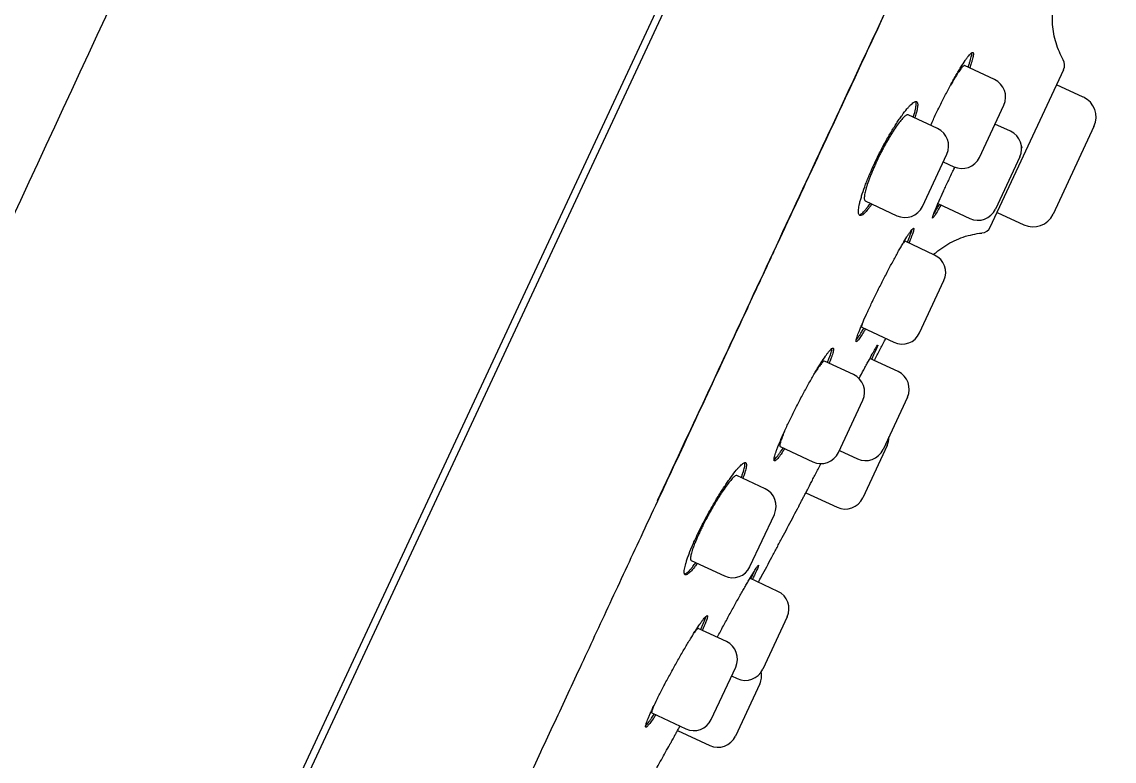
# Model space of a CAD drawing. Header units: millimetres. Extents: x 976 to 9349, y -1578 to 2211.
# Drawn here: x 6022.836 to 6026.015, y 652.774 to 654.926 of the extents above; entities that cross this region are included whole.
import ezdxf

# ---------------------------------------------------------------- set-up
doc = ezdxf.new("R2010")
doc.units = ezdxf.units.MM
doc.layers.add('Wbudowane', color=175, linetype='Continuous')

# ---------------------------------------------------------------- blocks, each defined once
blk = doc.blocks.new('Z$W@#14502')
for p, q in [((10.0425, 133.3138), (13.9443, 141.6812)), ((12.335, 138.28), (11.0052, 135.4282)), ((12.8718, 137.1191), (12.7847, 137.1597)), ((12.8591, 136.6896), (13.0731, 137.1486)), ((13.1303, 137.0678), (13.0524, 137.1041)), ((12.8279, 136.8925), (12.8989, 137.0447)), ((12.706, 136.9765), (12.6205, 137.0164)), ((12.9185, 136.9685), (12.8732, 136.9896)), ((13.1613, 136.9827), (13.0421, 136.7272)), ((12.6621, 136.7499), (12.7331, 136.9021)), ((12.7226, 136.8797), (12.7534, 136.8654)), ((12.9456, 136.8941), (12.8746, 136.7418)), ((12.4954, 136.7658), (12.5877, 136.7228)), ((12.7071, 136.7581), (12.8002, 136.7147)), ((12.8791, 136.7325), (12.957, 136.6962)), ((12.6975, 136.6081), (12.6116, 136.6482)), ((12.6536, 136.3815), (12.7246, 136.5337)), ((12.4852, 136.3982), (12.5792, 136.3544)), ((12.5912, 136.269), (12.509, 136.3073)), ((12.4614, 136.2603), (12.3767, 136.2998)), ((12.4175, 136.0336), (12.4885, 136.1859)), ((12.6183, 136.1945), (12.5473, 136.0423)), ((12.5592, 136.0536), (12.4882, 135.9014)), ((12.2476, 136.0511), (12.343, 136.0066)), ((12.4203, 136.0397), (12.4729, 136.0152)), ((12.2038, 135.928), (12.1217, 135.9663)), ((12.3227, 135.9167), (12.4138, 135.8743)), ((12.1599, 135.7014), (12.2309, 135.8536)), ((11.9888, 135.7194), (12.0855, 135.6743)), ((12.2412, 135.6295), (12.1598, 135.6675)), ((12.2682, 135.5551), (12.1972, 135.4028)), ((12.0913, 135.4833), (12.0095, 135.5214)), ((11.0052, 135.4282), (10.2374, 133.7818)), ((12.0474, 135.2566), (12.1184, 135.4089)), ((12.1065, 135.3834), (12.1228, 135.3758)), ((12.1885, 135.3603), (12.1175, 135.2081)), ((11.8742, 135.2756), (11.973, 135.2295)), ((11.9493, 135.2247), (12.043, 135.181))]:
    blk.add_line(p, q)
for centre, radius, start, end in [((991.4567, -317.7435), 1081.5571, 155.0912745, 155.1908752), ((13.0459, 137.1613), 0.03, 335, 29.2107), ((12.8481, 137.0684), 0.056, 335, 65), ((13.1033, 137.0098), 0.064, 335, 65), ((12.6823, 136.9258), 0.056, 335, 65), ((12.8948, 136.9177), 0.056, 335, 65), ((12.7771, 136.9161), 0.056, 245, 335), ((12.6113, 136.7735), 0.056, 245, 335), ((12.8238, 136.7655), 0.056, 245, 335), ((12.9841, 136.7542), 0.064, 245, 335), ((12.8319, 136.7023), 0.03, 276.0645, 334.9944), ((12.6738, 136.5574), 0.056, 335, 65), ((12.6028, 136.4051), 0.056, 245, 335), ((12.4377, 136.2096), 0.056, 335, 65), ((12.5675, 136.2182), 0.056, 335, 65), ((12.5084, 136.0773), 0.056, 335, 1.7655), ((12.3667, 136.0573), 0.056, 245, 335), ((12.4965, 136.066), 0.056, 245, 335), ((12.1802, 135.8773), 0.056, 335, 65), ((12.4374, 135.925), 0.056, 245, 335), ((12.1092, 135.725), 0.056, 245, 335), ((12.2175, 135.5788), 0.056, 335, 65), ((12.0676, 135.4325), 0.056, 335, 65), ((12.1465, 135.4265), 0.056, 245, 335), ((12.1377, 135.384), 0.056, 335, 11.1188), ((11.9966, 135.2803), 0.056, 245, 335), ((12.0667, 135.2318), 0.056, 245, 335)]:
    blk.add_arc(centre, radius, start, end)
for points, knots in [([(10.7566, 133.4578), (10.7566, 133.4578), (10.7566, 133.4579), (10.7568, 133.4583), (10.7577, 133.4602), (10.7611, 133.4676), (10.7699, 133.4865), (10.784, 133.5166), (10.8027, 133.5568), (10.8248, 133.6041), (10.8491, 133.6562), (10.8755, 133.713), (10.9054, 133.777), (10.9388, 133.8486), (10.9742, 133.9244), (11.0048, 133.9902), (11.0272, 134.0381), (11.0394, 134.0642), (11.0479, 134.0824), (11.057, 134.1021), (11.0712, 134.1325), (11.0931, 134.1795), (11.1193, 134.2357), (11.1472, 134.2954), (11.1761, 134.3575), (11.2113, 134.4329), (11.2559, 134.5287), (11.3094, 134.6436), (11.3712, 134.7762), (11.4374, 134.9182), (11.5095, 135.0728), (11.5852, 135.2353), (11.6673, 135.4115), (11.7529, 135.5952), (11.8448, 135.7925), (11.9443, 136.0059), (12.03, 136.1898), (12.1, 136.3401), (12.1409, 136.4279), (12.1728, 136.4961), (12.1926, 136.5386), (12.2117, 136.5796), (12.2329, 136.6253), (12.2656, 136.6954), (12.3165, 136.8044), (12.4069, 136.9984), (12.5296, 137.2617), (12.6759, 137.5755), (12.8277, 137.9014), (12.9839, 138.2365), (13.138, 138.567), (13.2614, 138.8318), (13.3423, 139.0055), (13.3859, 139.0988), (13.4125, 139.1559), (13.4373, 139.2093), (13.4644, 139.2673), (13.512, 139.3694), (13.578, 139.511), (13.6717, 139.7121), (13.7729, 139.9292), (13.8799, 140.1587), (13.979, 140.3714), (14.0693, 140.5651), (14.1466, 140.731), (14.2008, 140.8472), (14.2359, 140.9227), (14.2595, 140.9732), (14.2843, 141.0265), (14.3153, 141.0928), (14.3346, 141.1343), (14.347, 141.161)], [0, 0, 0, 0, 0.003912, 0.008059, 0.017229, 0.04406, 0.073233, 0.102451, 0.13115, 0.157102, 0.179165, 0.199447, 0.219812, 0.239559, 0.257449, 0.273451, 0.280966, 0.285329, 0.288107, 0.290934, 0.295923, 0.304046, 0.314681, 0.322748, 0.331116, 0.341654, 0.354001, 0.36887, 0.384512, 0.400799, 0.41665, 0.434494, 0.451638, 0.470275, 0.489167, 0.509363, 0.531857, 0.54161, 0.55199, 0.556657, 0.560857, 0.563959, 0.568187, 0.573697, 0.58366, 0.598755, 0.627971, 0.657092, 0.686051, 0.718511, 0.750155, 0.777919, 0.792223, 0.798583, 0.804, 0.808176, 0.813518, 0.820242, 0.836801, 0.853293, 0.877005, 0.898457, 0.919114, 0.938823, 0.955679, 0.969161, 0.974587, 0.979357, 0.984977, 0.991938, 1, 1, 1, 1]), ([(11.8911, 135.8936), (11.937, 135.9921), (11.9842, 136.0932), (12.0806, 136.3), (12.1299, 136.4058), (12.2303, 136.6212), (12.2814, 136.7309), (12.3851, 136.9534), (12.4377, 137.0662), (12.597, 137.4079), (12.7053, 137.6403), (12.8683, 137.9901), (12.9227, 138.1069), (13.0313, 138.3399), (13.0855, 138.4562), (13.1393, 138.5718)], [0, 0, 0, 0, 0.125, 0.125, 0.25, 0.25, 0.375, 0.375, 0.5, 0.5, 0.75, 0.75, 0.875, 0.875, 1, 1, 1, 1]), ([(13.0721, 137.1759), (13.0674, 137.1843), (13.0602, 137.1992), (13.0504, 137.2255), (13.0442, 137.2517), (13.0405, 137.2787), (13.04, 137.3044), (13.0418, 137.3276), (13.0449, 137.3465), (13.0483, 137.3608), (13.0513, 137.3711), (13.0538, 137.3784), (13.0556, 137.3835), (13.0566, 137.386), (13.0568, 137.3865), (13.0568, 137.3865)], [0, 0, 0, 0, 0.100129, 0.205259, 0.309777, 0.413135, 0.513568, 0.605688, 0.681171, 0.739331, 0.787131, 0.832256, 0.881702, 0.942356, 1, 1, 1, 1]), ([(12.7113, 137.0395), (12.7167, 137.0505), (12.7221, 137.0612), (12.7303, 137.077), (12.733, 137.0822), (12.7384, 137.0925), (12.7412, 137.0976), (12.7492, 137.1124), (12.7544, 137.1218), (12.7619, 137.1349), (12.7644, 137.1391), (12.7692, 137.1473), (12.7716, 137.1511), (12.7783, 137.1621), (12.7825, 137.1685), (12.7883, 137.177), (12.7901, 137.1796), (12.7936, 137.1843), (12.7968, 137.1885), (12.7996, 137.1917), (12.8021, 137.1944), (12.8033, 137.1955), (12.8064, 137.198), (12.8079, 137.1985), (12.8095, 137.1979), (12.8098, 137.1974), (12.8103, 137.1958), (12.8105, 137.1948), (12.8104, 137.191), (12.8098, 137.1874), (12.8082, 137.1805), (12.8075, 137.178), (12.8059, 137.1724), (12.805, 137.1695), (12.8025, 137.1622), (12.801, 137.1577), (12.7992, 137.153)], [0, 0, 0, 0, 0.085906, 0.085906, 0.128859, 0.128859, 0.171812, 0.171812, 0.257718, 0.257718, 0.300671, 0.300671, 0.343623, 0.343623, 0.429529, 0.429529, 0.472482, 0.472482, 0.515435, 0.558388, 0.558388, 0.601341, 0.601341, 0.687247, 0.687247, 0.7302, 0.7302, 0.773153, 0.773153, 0.859059, 0.859059, 0.902012, 0.902012, 0.944965, 0.944965, 1, 1, 1, 1]), ([(12.7947, 137.1551), (12.7951, 137.1561), (12.7954, 137.157), (12.7971, 137.1617), (12.7983, 137.1651), (12.8015, 137.1747), (12.8031, 137.1802), (12.8047, 137.1871), (12.8052, 137.1892), (12.8057, 137.1928), (12.8059, 137.1943), (12.8059, 137.1963), (12.8059, 137.1969), (12.8058, 137.1974)], [0, 0, 0, 0, 0.045585, 0.045585, 0.218727, 0.218727, 0.56501, 0.56501, 0.738151, 0.738151, 0.911293, 0.911293, 1, 1, 1, 1]), ([(12.7847, 137.1597), (12.7847, 137.1597), (12.7847, 137.1597), (12.7843, 137.1599), (12.7838, 137.1599), (12.7827, 137.1594), (12.782, 137.159), (12.7796, 137.1571), (12.7777, 137.1551), (12.7743, 137.1509), (12.7731, 137.1493), (12.7705, 137.1458), (12.7691, 137.1438), (12.7648, 137.1375), (12.7616, 137.1326), (12.7547, 137.1214), (12.7511, 137.1153), (12.7461, 137.1066), (12.7449, 137.1044), (12.7437, 137.1022)], [0, 0, 0, 0, 0.000542, 0.000542, 0.094522, 0.094522, 0.188501, 0.188501, 0.376459, 0.376459, 0.470438, 0.470438, 0.564417, 0.564417, 0.752375, 0.752375, 0.940334, 0.940334, 1, 1, 1, 1]), ([(12.5354, 136.9016), (12.5409, 136.9126), (12.5465, 136.9233), (12.5551, 136.9389), (12.558, 136.9441), (12.5638, 136.9543), (12.5667, 136.9593), (12.5753, 136.9738), (12.581, 136.9829), (12.5893, 136.9956), (12.592, 136.9997), (12.5974, 137.0076), (12.6, 137.0113), (12.6076, 137.0218), (12.6124, 137.028), (12.6191, 137.036), (12.6213, 137.0384), (12.6253, 137.0428), (12.6291, 137.0467), (12.6325, 137.0496), (12.6357, 137.052), (12.6371, 137.053), (12.6411, 137.0551), (12.6432, 137.0554), (12.6456, 137.0544), (12.6463, 137.0538), (12.6473, 137.052), (12.6477, 137.0509), (12.6484, 137.0467), (12.6483, 137.043), (12.6473, 137.0359), (12.6468, 137.0333), (12.6456, 137.0276), (12.6449, 137.0245), (12.6428, 137.017), (12.6415, 137.0124), (12.6399, 137.0074)], [0, 0, 0, 0, 0.085809, 0.085809, 0.128713, 0.128713, 0.171617, 0.171617, 0.257426, 0.257426, 0.30033, 0.30033, 0.343234, 0.343234, 0.429043, 0.429043, 0.471947, 0.471947, 0.514851, 0.557756, 0.557756, 0.60066, 0.60066, 0.686468, 0.686468, 0.729373, 0.729373, 0.772277, 0.772277, 0.858086, 0.858086, 0.90099, 0.90099, 0.943894, 0.943894, 1, 1, 1, 1]), ([(12.6353, 137.0095), (12.6357, 137.0106), (12.636, 137.0117), (12.6375, 137.0165), (12.6385, 137.02), (12.6412, 137.0298), (12.6424, 137.0355), (12.6434, 137.0426), (12.6436, 137.0448), (12.6437, 137.0486), (12.6436, 137.0502), (12.6432, 137.053), (12.6428, 137.0541), (12.6423, 137.055)], [0, 0, 0, 0, 0.0460549, 0.0460549, 0.2046695, 0.2046695, 0.5218985, 0.5218985, 0.680513, 0.680513, 0.8391276, 0.8391276, 1, 1, 1, 1]), ([(12.686, 136.9859), (12.6867, 136.9874), (12.6875, 136.989), (12.6906, 136.9959), (12.6931, 137.0013), (12.7007, 137.0176), (12.7059, 137.0285), (12.7113, 137.0395)], [0, 0, 0, 0, 0.0913672, 0.0913672, 0.3942448, 0.3942448, 1, 1, 1, 1]), ([(12.6205, 137.0164), (12.6205, 137.0164), (12.6204, 137.0164), (12.6198, 137.0167), (12.6191, 137.0168), (12.6175, 137.0165), (12.6166, 137.0162), (12.6136, 137.0146), (12.6113, 137.0128), (12.6072, 137.0089), (12.6057, 137.0074), (12.6027, 137.0041), (12.6011, 137.0023), (12.5961, 136.9962), (12.5926, 136.9915), (12.5849, 136.9808), (12.5809, 136.9749), (12.5747, 136.9652), (12.5726, 136.9619), (12.5683, 136.955), (12.5661, 136.9513), (12.5596, 136.9403), (12.5553, 136.9327), (12.5489, 136.9208), (12.5467, 136.9168), (12.5424, 136.9086), (12.5403, 136.9045), (12.5342, 136.8922), (12.5302, 136.8839), (12.5245, 136.8716), (12.5227, 136.8674), (12.5191, 136.8594), (12.5157, 136.8514), (12.5126, 136.8437), (12.5096, 136.8362), (12.5082, 136.8324), (12.5042, 136.8216), (12.5019, 136.8149), (12.499, 136.8056), (12.4981, 136.8026), (12.4965, 136.7969), (12.4958, 136.7942), (12.4941, 136.7866), (12.4933, 136.7823), (12.4927, 136.7768), (12.4926, 136.7751), (12.4927, 136.7722), (12.4928, 136.7709), (12.4934, 136.7677), (12.4942, 136.7663), (12.4954, 136.7658)], [0, 0, 0, 0, 0.000742, 0.000742, 0.031971, 0.031971, 0.0632, 0.0632, 0.125658, 0.125658, 0.156887, 0.156887, 0.188116, 0.188116, 0.250574, 0.250574, 0.313032, 0.313032, 0.344261, 0.344261, 0.37549, 0.37549, 0.437948, 0.437948, 0.469177, 0.469177, 0.500406, 0.500406, 0.562864, 0.562864, 0.594093, 0.594093, 0.625322, 0.656551, 0.656551, 0.68778, 0.68778, 0.750238, 0.750238, 0.781467, 0.781467, 0.812696, 0.812696, 0.875153, 0.875153, 0.906382, 0.906382, 0.937611, 0.937611, 1, 1, 1, 1]), ([(12.5151, 136.7566), (12.5145, 136.7557), (12.5138, 136.7549), (12.5109, 136.7508), (12.5087, 136.7479), (12.5024, 136.7398), (12.4986, 136.7353), (12.4934, 136.7301), (12.4917, 136.7286), (12.4887, 136.7261), (12.4873, 136.7252), (12.4834, 136.7231), (12.4813, 136.7227), (12.4789, 136.7238), (12.4782, 136.7245), (12.4771, 136.7263), (12.4762, 136.7286), (12.4759, 136.7319), (12.4758, 136.7358), (12.4759, 136.738), (12.4766, 136.7453), (12.4775, 136.751), (12.4798, 136.761), (12.4806, 136.7646), (12.4827, 136.7721), (12.4838, 136.7761), (12.4876, 136.7884), (12.4905, 136.7973), (12.4957, 136.8116), (12.4976, 136.8165), (12.5015, 136.8265), (12.5035, 136.8316), (12.5099, 136.8471), (12.5146, 136.8578), (12.5246, 136.8797), (12.5299, 136.8906), (12.5354, 136.9016)], [0, 0, 0, 0, 0.011449, 0.011449, 0.054429, 0.054429, 0.14039, 0.14039, 0.183371, 0.183371, 0.226351, 0.226351, 0.312312, 0.312312, 0.355293, 0.355293, 0.398273, 0.441254, 0.441254, 0.484234, 0.484234, 0.570195, 0.570195, 0.613176, 0.613176, 0.656156, 0.656156, 0.742117, 0.742117, 0.785098, 0.785098, 0.828078, 0.828078, 0.914039, 0.914039, 1, 1, 1, 1]), ([(12.7159, 136.754), (12.7154, 136.7532), (12.715, 136.7523), (12.7126, 136.7481), (12.7108, 136.7449), (12.7058, 136.7361), (12.7029, 136.7312), (12.6992, 136.7252), (12.6981, 136.7235), (12.6961, 136.7205), (12.6952, 136.7193), (12.693, 136.7164), (12.692, 136.7155), (12.6914, 136.7158), (12.6913, 136.7162), (12.6913, 136.7174), (12.6917, 136.7192), (12.6925, 136.722), (12.6937, 136.7253), (12.6944, 136.7273), (12.6968, 136.7338), (12.699, 136.7391), (12.7029, 136.7483), (12.7043, 136.7517), (12.7073, 136.7588), (12.709, 136.7625), (12.7142, 136.7742), (12.718, 136.7827), (12.7244, 136.7964), (12.7266, 136.8012), (12.7311, 136.8109), (12.7357, 136.8208), (12.7406, 136.831), (12.7456, 136.8415), (12.7482, 136.8468), (12.7527, 136.8561), (12.7546, 136.8601), (12.7565, 136.864)], [0, 0, 0, 0, 0.011136, 0.011136, 0.05664, 0.05664, 0.147648, 0.147648, 0.193152, 0.193152, 0.238656, 0.238656, 0.329664, 0.329664, 0.375169, 0.375169, 0.420673, 0.466177, 0.466177, 0.511681, 0.511681, 0.602689, 0.602689, 0.648193, 0.648193, 0.693697, 0.693697, 0.784705, 0.784705, 0.830209, 0.830209, 0.875713, 0.921217, 0.921217, 0.966721, 0.966721, 1, 1, 1, 1]), ([(12.4777, 136.7252), (12.4778, 136.7252), (12.4779, 136.7252), (12.479, 136.7254), (12.4802, 136.7259), (12.4841, 136.7279), (12.4871, 136.7304), (12.4922, 136.7356), (12.4941, 136.7376), (12.4979, 136.7421), (12.5, 136.7446), (12.5047, 136.7507), (12.5076, 136.7545), (12.5105, 136.7587)], [0, 0, 0, 0, 0.0129, 0.0129, 0.1700292, 0.1700292, 0.4842877, 0.4842877, 0.6414169, 0.6414169, 0.7985461, 0.7985461, 1, 1, 1, 1]), ([(12.6941, 136.7264), (12.6946, 136.7273), (12.6952, 136.7282), (12.6971, 136.7312), (12.6984, 136.7335), (12.7014, 136.7384), (12.7029, 136.7411), (12.7067, 136.7477), (12.7089, 136.7518), (12.7114, 136.7561)], [0, 0, 0, 0, 0.134007, 0.134007, 0.399413, 0.399413, 0.66482, 0.66482, 1, 1, 1, 1]), ([(12.5426, 136.5259), (12.5482, 136.5368), (12.5537, 136.5475), (12.5619, 136.5632), (12.5646, 136.5684), (12.5701, 136.5787), (12.5728, 136.5838), (12.5807, 136.5986), (12.5859, 136.608), (12.5932, 136.6212), (12.5956, 136.6254), (12.6003, 136.6336), (12.6026, 136.6375), (12.6091, 136.6486), (12.613, 136.6552), (12.6184, 136.6639), (12.6202, 136.6666), (12.6233, 136.6714), (12.6262, 136.6757), (12.6287, 136.6791), (12.6309, 136.6819), (12.6319, 136.6831), (12.6345, 136.6858), (12.6357, 136.6866), (12.6367, 136.6861), (12.6369, 136.6857), (12.637, 136.6844), (12.637, 136.6834), (12.6363, 136.6798), (12.6354, 136.6764), (12.6332, 136.6698), (12.6323, 136.6674), (12.6303, 136.662), (12.6291, 136.6591), (12.6263, 136.652), (12.6246, 136.6477), (12.6226, 136.6431)], [0, 0, 0, 0, 0.085934, 0.085934, 0.128901, 0.128901, 0.171868, 0.171868, 0.257802, 0.257802, 0.300769, 0.300769, 0.343736, 0.343736, 0.429671, 0.429671, 0.472638, 0.472638, 0.515605, 0.558572, 0.558572, 0.601539, 0.601539, 0.687473, 0.687473, 0.73044, 0.73044, 0.773407, 0.773407, 0.859341, 0.859341, 0.902308, 0.902308, 0.945275, 0.945275, 1, 1, 1, 1]), ([(12.6181, 136.6452), (12.6184, 136.6461), (12.6188, 136.647), (12.6207, 136.6515), (12.6221, 136.6549), (12.6258, 136.6643), (12.6278, 136.6696), (12.6301, 136.6762), (12.6307, 136.6782), (12.6315, 136.6811), (12.6317, 136.6822), (12.6319, 136.6831)], [0, 0, 0, 0, 0.0517492, 0.0517492, 0.2546366, 0.2546366, 0.6604113, 0.6604113, 0.8632987, 0.8632987, 1, 1, 1, 1]), ([(12.6942, 136.6097), (12.6984, 136.6134), (12.7097, 136.6229), (12.7295, 136.6369), (12.7546, 136.6504), (12.7805, 136.661), (12.8084, 136.6686), (12.8252, 136.6714), (12.835, 136.6724)], [0, 0, 0, 0, 0.10717, 0.28523, 0.466029, 0.64695, 0.827467, 1, 1, 1, 1]), ([(12.6117, 136.6482), (12.6117, 136.6482), (12.6117, 136.6482), (12.6114, 136.6483), (12.6111, 136.6482), (12.6102, 136.6476), (12.6096, 136.6471), (12.6078, 136.6452), (12.6062, 136.6432), (12.6044, 136.6407)], [0, 0, 0, 0, 0.001265, 0.001265, 0.260827, 0.260827, 0.52039, 0.52039, 1, 1, 1, 1]), ([(12.4961, 136.3931), (12.4956, 136.3922), (12.4951, 136.3914), (12.4926, 136.3873), (12.4907, 136.3842), (12.4854, 136.3755), (12.4822, 136.3707), (12.4782, 136.3649), (12.4769, 136.3632), (12.4747, 136.3603), (12.4737, 136.3592), (12.4711, 136.3565), (12.4699, 136.3557), (12.4689, 136.3561), (12.4687, 136.3565), (12.4686, 136.3579), (12.4687, 136.3597), (12.4694, 136.3626), (12.4703, 136.366), (12.471, 136.368), (12.4732, 136.3746), (12.4751, 136.38), (12.4788, 136.3893), (12.4802, 136.3927), (12.4832, 136.3998), (12.4848, 136.4036), (12.4898, 136.4153), (12.4936, 136.4238), (12.4999, 136.4376), (12.5021, 136.4424), (12.5066, 136.4521), (12.5113, 136.462), (12.5162, 136.4722), (12.5212, 136.4827), (12.5238, 136.488), (12.5317, 136.5041), (12.5371, 136.5149), (12.5426, 136.5259)], [0, 0, 0, 0, 0.010484, 0.010484, 0.053506, 0.053506, 0.139551, 0.139551, 0.182574, 0.182574, 0.225596, 0.225596, 0.311641, 0.311641, 0.354663, 0.354663, 0.397686, 0.440708, 0.440708, 0.483731, 0.483731, 0.569776, 0.569776, 0.612798, 0.612798, 0.65582, 0.65582, 0.741865, 0.741865, 0.784888, 0.784888, 0.82791, 0.870933, 0.870933, 0.913955, 0.913955, 1, 1, 1, 1]), ([(12.4869, 136.4084), (12.4864, 136.407), (12.486, 136.4057), (12.4853, 136.4033), (12.4851, 136.4022), (12.4846, 136.3995), (12.4847, 136.3984), (12.4852, 136.3982)], [0, 0, 0, 0, 0.223958, 0.223958, 0.482639, 0.482639, 1, 1, 1, 1]), ([(12.4691, 136.3613), (12.4707, 136.3631), (12.4726, 136.3656), (12.4763, 136.3708), (12.4777, 136.373), (12.4809, 136.3778), (12.4826, 136.3805), (12.4866, 136.3869), (12.489, 136.3909), (12.4916, 136.3952)], [0, 0, 0, 0, 0.341559, 0.341559, 0.543438, 0.543438, 0.745317, 0.745317, 1, 1, 1, 1]), ([(12.4776, 136.2489), (12.4823, 136.2578), (12.4868, 136.2663), (12.4935, 136.2789), (12.4959, 136.2832), (12.5003, 136.2915), (12.5025, 136.2954), (12.5086, 136.3067), (12.5123, 136.3134), (12.5173, 136.3223), (12.5188, 136.3251), (12.5217, 136.3301), (12.5243, 136.3345), (12.5264, 136.3381), (12.5282, 136.3411), (12.529, 136.3424), (12.531, 136.3454), (12.5318, 136.3463), (12.5322, 136.3461), (12.5322, 136.3458), (12.5319, 136.3447), (12.5316, 136.3438), (12.5303, 136.3405), (12.529, 136.3373), (12.5261, 136.331), (12.525, 136.3286), (12.5226, 136.3234), (12.5213, 136.3206), (12.518, 136.3137), (12.516, 136.3095), (12.5139, 136.305)], [0, 0, 0, 0, 0.095412, 0.095412, 0.147805, 0.147805, 0.200198, 0.200198, 0.304983, 0.304983, 0.357375, 0.357375, 0.409768, 0.46216, 0.46216, 0.514553, 0.514553, 0.619338, 0.619338, 0.671731, 0.671731, 0.724123, 0.724123, 0.828908, 0.828908, 0.881301, 0.881301, 0.933693, 0.933693, 1, 1, 1, 1]), ([(12.5222, 136.3012), (12.5224, 136.3017), (12.5278, 136.3121), (12.5381, 136.3323), (12.5488, 136.3533), (12.5544, 136.3644), (12.5551, 136.3656)], [0, 0, 0, 0, 0.024799, 0.483899, 0.943688, 1, 1, 1, 1]), ([(12.3021, 136.1801), (12.3078, 136.191), (12.3134, 136.2016), (12.3219, 136.2173), (12.3247, 136.2224), (12.3303, 136.2326), (12.3332, 136.2377), (12.3415, 136.2523), (12.3468, 136.2615), (12.3546, 136.2746), (12.3571, 136.2788), (12.3621, 136.2868), (12.3644, 136.2907), (12.3713, 136.3016), (12.3756, 136.308), (12.3815, 136.3165), (12.3833, 136.3191), (12.3868, 136.3237), (12.39, 136.3279), (12.3928, 136.3311), (12.3953, 136.3338), (12.3964, 136.335), (12.3995, 136.3375), (12.4009, 136.3381), (12.4023, 136.3375), (12.4027, 136.3371), (12.4031, 136.3356), (12.4031, 136.3346), (12.4029, 136.3309), (12.4021, 136.3274), (12.4002, 136.3206), (12.3995, 136.3181), (12.3976, 136.3127), (12.3966, 136.3097), (12.3939, 136.3026), (12.3922, 136.2982), (12.3903, 136.2935)], [0, 0, 0, 0, 0.0859, 0.0859, 0.12885, 0.12885, 0.1718, 0.1718, 0.257701, 0.257701, 0.300651, 0.300651, 0.343601, 0.343601, 0.429501, 0.429501, 0.472451, 0.472451, 0.515401, 0.558351, 0.558351, 0.601301, 0.601301, 0.687201, 0.687201, 0.730151, 0.730151, 0.773102, 0.773102, 0.859002, 0.859002, 0.901952, 0.901952, 0.944902, 0.944902, 1, 1, 1, 1]), ([(12.3858, 136.2956), (12.3862, 136.2966), (12.3866, 136.2975), (12.3884, 136.3021), (12.3897, 136.3055), (12.3932, 136.315), (12.395, 136.3204), (12.3969, 136.3271), (12.3974, 136.3292), (12.3982, 136.3327), (12.3984, 136.3342), (12.3985, 136.3359), (12.3985, 136.3363), (12.3985, 136.3367)], [0, 0, 0, 0, 0.0470638, 0.0470638, 0.2252413, 0.2252413, 0.5815963, 0.5815963, 0.7597738, 0.7597738, 0.9379513, 0.9379513, 1, 1, 1, 1]), ([(12.5093, 136.3071), (12.5098, 136.308), (12.5102, 136.3089), (12.5113, 136.3111), (12.5119, 136.3125), (12.5126, 136.3138)], [0, 0, 0, 0, 0.382068, 0.382068, 1, 1, 1, 1]), ([(12.3768, 136.2998), (12.3768, 136.2998), (12.3768, 136.2998), (12.3764, 136.3), (12.3759, 136.2999), (12.3748, 136.2994), (12.3741, 136.299), (12.3719, 136.2971), (12.37, 136.295), (12.3666, 136.2908), (12.3653, 136.2892), (12.3627, 136.2857), (12.3613, 136.2837), (12.3569, 136.2774), (12.3537, 136.2725), (12.3494, 136.2657), (12.3486, 136.2645), (12.3478, 136.2632)], [0, 0, 0, 0, 0.001662, 0.001662, 0.119919, 0.119919, 0.238177, 0.238177, 0.474692, 0.474692, 0.592949, 0.592949, 0.711207, 0.711207, 0.947722, 0.947722, 1, 1, 1, 1]), ([(12.2612, 136.0447), (12.2607, 136.0439), (12.2601, 136.0431), (12.2575, 136.0391), (12.2554, 136.036), (12.2497, 136.0276), (12.2462, 136.0229), (12.2417, 136.0173), (12.2403, 136.0157), (12.2378, 136.0129), (12.2367, 136.0118), (12.2337, 136.0093), (12.2322, 136.0086), (12.2308, 136.0092), (12.2304, 136.0097), (12.23, 136.0112), (12.2299, 136.0132), (12.2303, 136.0161), (12.2311, 136.0197), (12.2315, 136.0217), (12.2334, 136.0285), (12.2352, 136.0339), (12.2387, 136.0433), (12.2399, 136.0467), (12.2428, 136.0539), (12.2443, 136.0577), (12.2492, 136.0695), (12.2529, 136.0781), (12.259, 136.0919), (12.2612, 136.0967), (12.2657, 136.1065), (12.2704, 136.1164), (12.2753, 136.1266), (12.2803, 136.137), (12.2829, 136.1423), (12.291, 136.1584), (12.2965, 136.1693), (12.3021, 136.1801)], [0, 0, 0, 0, 0.010432, 0.010432, 0.053457, 0.053457, 0.139506, 0.139506, 0.182531, 0.182531, 0.225555, 0.225555, 0.311605, 0.311605, 0.354629, 0.354629, 0.397654, 0.440679, 0.440679, 0.483704, 0.483704, 0.569753, 0.569753, 0.612778, 0.612778, 0.655802, 0.655802, 0.741852, 0.741852, 0.784876, 0.784876, 0.827901, 0.870926, 0.870926, 0.913951, 0.913951, 1, 1, 1, 1]), ([(12.2606, 136.0954), (12.26, 136.0939), (12.2594, 136.0925), (12.2576, 136.088), (12.2564, 136.0852), (12.2543, 136.0797), (12.2533, 136.0771), (12.2507, 136.07), (12.2493, 136.0658), (12.2479, 136.0607), (12.2475, 136.0592), (12.247, 136.0565), (12.2468, 136.0554), (12.2466, 136.0525), (12.2469, 136.0514), (12.2476, 136.0511)], [0, 0, 0, 0, 0.056486, 0.056486, 0.174552, 0.174552, 0.292617, 0.292617, 0.528749, 0.528749, 0.646814, 0.646814, 0.76488, 0.76488, 1, 1, 1, 1]), ([(12.23, 136.0122), (12.2304, 136.0125), (12.2307, 136.0128), (12.2331, 136.0148), (12.2356, 136.0175), (12.2401, 136.0231), (12.2417, 136.0252), (12.2452, 136.0299), (12.247, 136.0325), (12.2513, 136.0388), (12.2539, 136.0426), (12.2566, 136.0469)], [0, 0, 0, 0, 0.0677775, 0.0677775, 0.4222401, 0.4222401, 0.5994714, 0.5994714, 0.7767027, 0.7767027, 1, 1, 1, 1]), ([(12.0362, 135.8518), (12.0421, 135.8625), (12.048, 135.8731), (12.057, 135.8884), (12.06, 135.8935), (12.066, 135.9035), (12.0691, 135.9085), (12.078, 135.9228), (12.0839, 135.9318), (12.0924, 135.9444), (12.0952, 135.9485), (12.1006, 135.9563), (12.1033, 135.96), (12.111, 135.9705), (12.1158, 135.9767), (12.1224, 135.9847), (12.1246, 135.9872), (12.1286, 135.9916), (12.1323, 135.9955), (12.1356, 135.9985), (12.1386, 136.001), (12.14, 136.002), (12.1438, 136.0043), (12.1458, 136.0047), (12.1479, 136.0038), (12.1484, 136.0033), (12.1492, 136.0017), (12.1495, 136.0006), (12.1498, 135.9966), (12.1495, 135.993), (12.1481, 135.9861), (12.1474, 135.9835), (12.1459, 135.978), (12.145, 135.975), (12.1426, 135.9676), (12.141, 135.9631), (12.1392, 135.9582)], [0, 0, 0, 0, 0.085807, 0.085807, 0.128711, 0.128711, 0.171614, 0.171614, 0.257421, 0.257421, 0.300325, 0.300325, 0.343228, 0.343228, 0.429035, 0.429035, 0.471939, 0.471939, 0.514842, 0.557746, 0.557746, 0.600649, 0.600649, 0.686456, 0.686456, 0.72936, 0.72936, 0.772263, 0.772263, 0.85807, 0.85807, 0.900974, 0.900974, 0.943878, 0.943878, 1, 1, 1, 1]), ([(12.1347, 135.9603), (12.1351, 135.9614), (12.1355, 135.9625), (12.1372, 135.9672), (12.1383, 135.9706), (12.1415, 135.9802), (12.143, 135.9857), (12.1445, 135.9927), (12.1448, 135.9948), (12.1452, 135.9984), (12.1452, 136.0014), (12.1448, 136.0034), (12.1445, 136.0042)], [0, 0, 0, 0, 0.046862, 0.046862, 0.209364, 0.209364, 0.53437, 0.53437, 0.696873, 0.696873, 0.859375, 1, 1, 1, 1]), ([(12.3019, 135.8768), (12.3019, 135.8768), (12.302, 135.8771), (12.3026, 135.8781), (12.3034, 135.8797), (12.3047, 135.8823), (12.3064, 135.8854), (12.3073, 135.8872), (12.3105, 135.8934), (12.3132, 135.8984), (12.3178, 135.9073), (12.3195, 135.9105), (12.3231, 135.9174), (12.325, 135.921), (12.3309, 135.9324), (12.3352, 135.9407), (12.3422, 135.9541), (12.3446, 135.9588), (12.3496, 135.9682), (12.3546, 135.9779), (12.3599, 135.988), (12.364, 135.9958), (12.3654, 135.9986), (12.3668, 136.0013)], [0, 0, 0, 0, 0.073213, 0.073213, 0.147198, 0.221183, 0.221183, 0.295168, 0.295168, 0.443138, 0.443138, 0.517123, 0.517123, 0.591108, 0.591108, 0.739078, 0.739078, 0.813063, 0.813063, 0.887048, 0.961033, 0.961033, 1, 1, 1, 1]), ([(12.1217, 135.9663), (12.1217, 135.9664), (12.1216, 135.9664), (12.1206, 135.9668), (12.1191, 135.9665), (12.1153, 135.9642), (12.1131, 135.9624), (12.1091, 135.9584), (12.1076, 135.9569), (12.1046, 135.9535), (12.1031, 135.9517), (12.0981, 135.9456), (12.0945, 135.9409), (12.0867, 135.9302), (12.0827, 135.9243), (12.0763, 135.9148), (12.0742, 135.9115), (12.0698, 135.9046), (12.0675, 135.901), (12.0608, 135.8902), (12.0563, 135.8826), (12.0495, 135.8709), (12.0473, 135.8669), (12.0428, 135.8589), (12.0405, 135.8549), (12.034, 135.8428), (12.0297, 135.8347), (12.0236, 135.8225), (12.0216, 135.8185), (12.0177, 135.8106), (12.014, 135.8028), (12.0105, 135.7952), (12.0072, 135.7878), (12.0056, 135.7842), (12.0011, 135.7736), (11.9985, 135.767), (11.9951, 135.7579), (11.994, 135.755), (11.9921, 135.7494), (11.9913, 135.7468), (11.9891, 135.7394), (11.9881, 135.7352), (11.9871, 135.7298), (11.9869, 135.7282), (11.9867, 135.7254), (11.9868, 135.7242), (11.9871, 135.7211), (11.9878, 135.7198), (11.9888, 135.7193)], [0, 0, 0, 0, 0.001171, 0.001171, 0.063642, 0.063642, 0.126114, 0.126114, 0.157349, 0.157349, 0.188585, 0.188585, 0.251056, 0.251056, 0.313528, 0.313528, 0.344763, 0.344763, 0.375999, 0.375999, 0.438471, 0.438471, 0.469706, 0.469706, 0.500942, 0.500942, 0.563413, 0.563413, 0.594649, 0.594649, 0.625885, 0.65712, 0.65712, 0.688356, 0.688356, 0.750828, 0.750828, 0.782063, 0.782063, 0.813299, 0.813299, 0.87577, 0.87577, 0.907006, 0.907006, 0.938242, 0.938242, 1, 1, 1, 1]), ([(12.1846, 135.6559), (12.1876, 135.6617), (12.1957, 135.6768), (12.2088, 135.7013), (12.2238, 135.7294), (12.2388, 135.7576), (12.2537, 135.7857), (12.2686, 135.8138), (12.2833, 135.8415), (12.2947, 135.8631), (12.3005, 135.8742), (12.3019, 135.8768)], [0, 0, 0, 0, 0.0783872, 0.2055544, 0.333009, 0.4607468, 0.5887638, 0.7147627, 0.8410231, 0.9675413, 1, 1, 1, 1]), ([(12.0068, 135.711), (12.0062, 135.7102), (12.0056, 135.7094), (12.0027, 135.7055), (12.0004, 135.7025), (11.994, 135.6944), (11.9901, 135.69), (11.9849, 135.6847), (11.9832, 135.6832), (11.9802, 135.6807), (11.9788, 135.6797), (11.9751, 135.6775), (11.973, 135.6771), (11.9708, 135.6781), (11.9702, 135.6787), (11.9693, 135.6804), (11.9686, 135.6826), (11.9685, 135.6858), (11.9687, 135.6895), (11.9689, 135.6916), (11.9701, 135.6987), (11.9714, 135.7043), (11.9742, 135.714), (11.9753, 135.7175), (11.9777, 135.7248), (11.9791, 135.7287), (11.9835, 135.7408), (11.9869, 135.7495), (11.9928, 135.7634), (11.9949, 135.7683), (11.9992, 135.7781), (12.0015, 135.7831), (12.0086, 135.7983), (12.0137, 135.8087), (12.0246, 135.8302), (12.0303, 135.841), (12.0362, 135.8518)], [0, 0, 0, 0, 0.010581, 0.010581, 0.053599, 0.053599, 0.139636, 0.139636, 0.182654, 0.182654, 0.225672, 0.225672, 0.311709, 0.311709, 0.354727, 0.354727, 0.397745, 0.440763, 0.440763, 0.483781, 0.483781, 0.569818, 0.569818, 0.612836, 0.612836, 0.655854, 0.655854, 0.741891, 0.741891, 0.784909, 0.784909, 0.827927, 0.827927, 0.913964, 0.913964, 1, 1, 1, 1]), ([(11.9697, 135.6795), (11.9698, 135.6796), (11.9698, 135.6796), (11.9709, 135.6798), (11.972, 135.6803), (11.9757, 135.6824), (11.9787, 135.6849), (11.9839, 135.6902), (11.9858, 135.6922), (11.9896, 135.6967), (11.9917, 135.6991), (11.9965, 135.7052), (11.9993, 135.709), (12.0023, 135.7131)], [0, 0, 0, 0, 0.008479, 0.008479, 0.166853, 0.166853, 0.4836, 0.4836, 0.641974, 0.641974, 0.800348, 0.800348, 1, 1, 1, 1]), ([(12.0912, 135.545), (12.097, 135.5557), (12.1028, 135.5663), (12.1114, 135.5819), (12.1142, 135.587), (12.1198, 135.5972), (12.1226, 135.6022), (12.1308, 135.6169), (12.1361, 135.6262), (12.1435, 135.6394), (12.146, 135.6436), (12.1507, 135.6518), (12.1529, 135.6557), (12.1594, 135.6668), (12.1633, 135.6734), (12.1686, 135.6822), (12.1703, 135.6849), (12.1733, 135.6898), (12.1761, 135.6942), (12.1783, 135.6976), (12.1804, 135.7006), (12.1812, 135.7018), (12.1835, 135.7047), (12.1844, 135.7056), (12.1849, 135.7054), (12.185, 135.7051), (12.1848, 135.7039), (12.1845, 135.703), (12.1833, 135.6997), (12.182, 135.6964), (12.1792, 135.6901), (12.1781, 135.6877), (12.1757, 135.6825), (12.1744, 135.6797), (12.1711, 135.6728), (12.1691, 135.6687), (12.1669, 135.6642)], [0, 0, 0, 0, 0.08596, 0.08596, 0.128939, 0.128939, 0.171919, 0.171919, 0.257879, 0.257879, 0.300859, 0.300859, 0.343839, 0.343839, 0.429798, 0.429798, 0.472778, 0.472778, 0.515758, 0.558738, 0.558738, 0.601717, 0.601717, 0.687677, 0.687677, 0.730657, 0.730657, 0.773637, 0.773637, 0.859596, 0.859596, 0.902576, 0.902576, 0.945556, 0.945556, 1, 1, 1, 1]), ([(12.1623, 135.6663), (12.1627, 135.6672), (12.1632, 135.668), (12.1653, 135.6724), (12.1669, 135.6757), (12.1706, 135.6835), (12.1726, 135.6877), (12.1743, 135.6914)], [0, 0, 0, 0, 0.087738, 0.087738, 0.441993, 0.441993, 1, 1, 1, 1]), ([(11.935, 135.4017), (11.9409, 135.4124), (11.9468, 135.423), (11.9555, 135.4384), (11.9585, 135.4435), (11.9643, 135.4536), (11.9672, 135.4586), (11.9757, 135.4731), (11.9812, 135.4823), (11.9891, 135.4952), (11.9917, 135.4994), (11.9967, 135.5075), (11.9991, 135.5113), (12.0061, 135.5222), (12.0103, 135.5286), (12.0161, 135.5371), (12.018, 135.5397), (12.0214, 135.5444), (12.0245, 135.5487), (12.0272, 135.5519), (12.0296, 135.5547), (12.0307, 135.5559), (12.0335, 135.5585), (12.0348, 135.5592), (12.036, 135.5588), (12.0362, 135.5584), (12.0364, 135.557), (12.0363, 135.556), (12.0357, 135.5525), (12.0347, 135.5491), (12.0324, 135.5425), (12.0315, 135.5401), (12.0293, 135.5348), (12.0282, 135.5319), (12.0252, 135.5249), (12.0233, 135.5206), (12.0212, 135.516)], [0, 0, 0, 0, 0.0859173, 0.0859173, 0.128876, 0.128876, 0.1718346, 0.1718346, 0.2577519, 0.2577519, 0.3007106, 0.3007106, 0.3436693, 0.3436693, 0.4295866, 0.4295866, 0.4725452, 0.4725452, 0.5155039, 0.5584625, 0.5584625, 0.6014212, 0.6014212, 0.6873385, 0.6873385, 0.7302972, 0.7302972, 0.7732558, 0.7732558, 0.8591731, 0.8591731, 0.9021318, 0.9021318, 0.9450905, 0.9450905, 1, 1, 1, 1]), ([(12.0166, 135.5181), (12.0171, 135.519), (12.0175, 135.52), (12.0195, 135.5244), (12.0209, 135.5278), (12.0249, 135.537), (12.027, 135.5423), (12.0293, 135.5489), (12.03, 135.5509), (12.0309, 135.5541), (12.0313, 135.5555), (12.0315, 135.5566)], [0, 0, 0, 0, 0.050131, 0.050131, 0.243899, 0.243899, 0.631434, 0.631434, 0.825202, 0.825202, 1, 1, 1, 1]), ([(12.0648, 135.4956), (12.0651, 135.4962), (12.0654, 135.4968), (12.0684, 135.5025), (12.0712, 135.5077), (12.0797, 135.5235), (12.0854, 135.5342), (12.0912, 135.545)], [0, 0, 0, 0, 0.035791, 0.035791, 0.357194, 0.357194, 1, 1, 1, 1]), ([(12.0095, 135.5214), (12.0095, 135.5214), (12.0095, 135.5214), (12.0092, 135.5215), (12.0088, 135.5215), (12.0078, 135.5209), (12.0072, 135.5204), (12.0051, 135.5185), (12.0033, 135.5164), (12, 135.5121), (11.9988, 135.5105), (11.9974, 135.5086), (11.9974, 135.5086), (11.9974, 135.5085)], [0, 0, 0, 0, 0.003538, 0.003538, 0.201823, 0.201823, 0.400107, 0.400107, 0.796676, 0.796676, 0.99496, 0.99496, 1, 1, 1, 1]), ([(11.8859, 135.2701), (11.8854, 135.2693), (11.8849, 135.2686), (11.8823, 135.2645), (11.8802, 135.2615), (11.8744, 135.253), (11.871, 135.2483), (11.8666, 135.2427), (11.8653, 135.241), (11.8628, 135.2382), (11.8618, 135.2371), (11.859, 135.2344), (11.8576, 135.2337), (11.8565, 135.2342), (11.8562, 135.2346), (11.8561, 135.2359), (11.8562, 135.2378), (11.8569, 135.2407), (11.8578, 135.2441), (11.8585, 135.246), (11.8608, 135.2526), (11.8629, 135.2579), (11.8668, 135.2671), (11.8683, 135.2704), (11.8714, 135.2775), (11.8731, 135.2812), (11.8785, 135.2928), (11.8826, 135.3012), (11.8893, 135.3148), (11.8916, 135.3195), (11.8965, 135.3291), (11.9014, 135.3388), (11.9067, 135.3489), (11.9121, 135.3592), (11.9148, 135.3644), (11.9233, 135.3803), (11.9291, 135.391), (11.935, 135.4017)], [0, 0, 0, 0, 0.0100365, 0.0100365, 0.0530784, 0.0530784, 0.1391621, 0.1391621, 0.182204, 0.182204, 0.2252459, 0.2252459, 0.3113297, 0.3113297, 0.3543716, 0.3543716, 0.3974135, 0.4404554, 0.4404554, 0.4834973, 0.4834973, 0.5695811, 0.5695811, 0.612623, 0.612623, 0.6556649, 0.6556649, 0.7417486, 0.7417486, 0.7847905, 0.7847905, 0.8278324, 0.8708743, 0.8708743, 0.9139162, 0.9139162, 1, 1, 1, 1]), ([(11.8784, 135.2924), (11.8775, 135.2902), (11.8768, 135.2882), (11.8755, 135.2847), (11.875, 135.2832), (11.8743, 135.2807), (11.874, 135.2796), (11.8736, 135.2769), (11.8737, 135.2758), (11.8742, 135.2756)], [0, 0, 0, 0, 0.214539, 0.214539, 0.411553, 0.411553, 0.608567, 0.608567, 1, 1, 1, 1]), ([(11.8564, 135.2384), (11.8582, 135.2402), (11.8606, 135.2429), (11.8649, 135.2485), (11.8665, 135.2506), (11.8699, 135.2553), (11.8718, 135.2579), (11.8761, 135.2642), (11.8786, 135.268), (11.8814, 135.2722)], [0, 0, 0, 0, 0.374834, 0.374834, 0.567143, 0.567143, 0.759453, 0.759453, 1, 1, 1, 1]), ([(11.9275, 135.1852), (11.9275, 135.1852), (11.9277, 135.1855), (11.9283, 135.1865), (11.9291, 135.188), (11.9305, 135.1906), (11.9322, 135.1937), (11.9332, 135.1955), (11.9366, 135.2016), (11.9394, 135.2066), (11.9442, 135.2154), (11.946, 135.2186), (11.9497, 135.2254), (11.9517, 135.229), (11.9546, 135.2342), (11.9554, 135.2357), (11.9563, 135.2373)], [0, 0, 0, 0, 0.117973, 0.117973, 0.237191, 0.356409, 0.356409, 0.475627, 0.475627, 0.714062, 0.714062, 0.83328, 0.83328, 0.952497, 0.952497, 1, 1, 1, 1]), ([(11.8374, 135.0247), (11.8386, 135.0267), (11.8438, 135.0359), (11.8531, 135.0524), (11.8653, 135.0741), (11.8776, 135.0958), (11.8898, 135.1177), (11.9021, 135.1396), (11.9143, 135.1614), (11.923, 135.1771), (11.9272, 135.1846), (11.9276, 135.1852)], [0, 0, 0, 0, 0.0380568, 0.1729079, 0.3081212, 0.4436936, 0.5796217, 0.7159026, 0.852533, 0.9895098, 1, 1, 1, 1])]:
    blk.add_open_spline(points, degree=3, knots=knots)
blk.add_open_spline([(12.9508, 136.9196), (12.9515, 136.9212), (12.9522, 136.9227), (12.9529, 136.9242)], degree=3)

msp = doc.modelspace()

# ---------------------------------------------------------------- block references
at = {"layer": 'Wbudowane'}
msp.add_blockref('Z$W@#14502', (6012.7951, 517.6389), dxfattribs=at)

doc.saveas('drawing.dxf')
